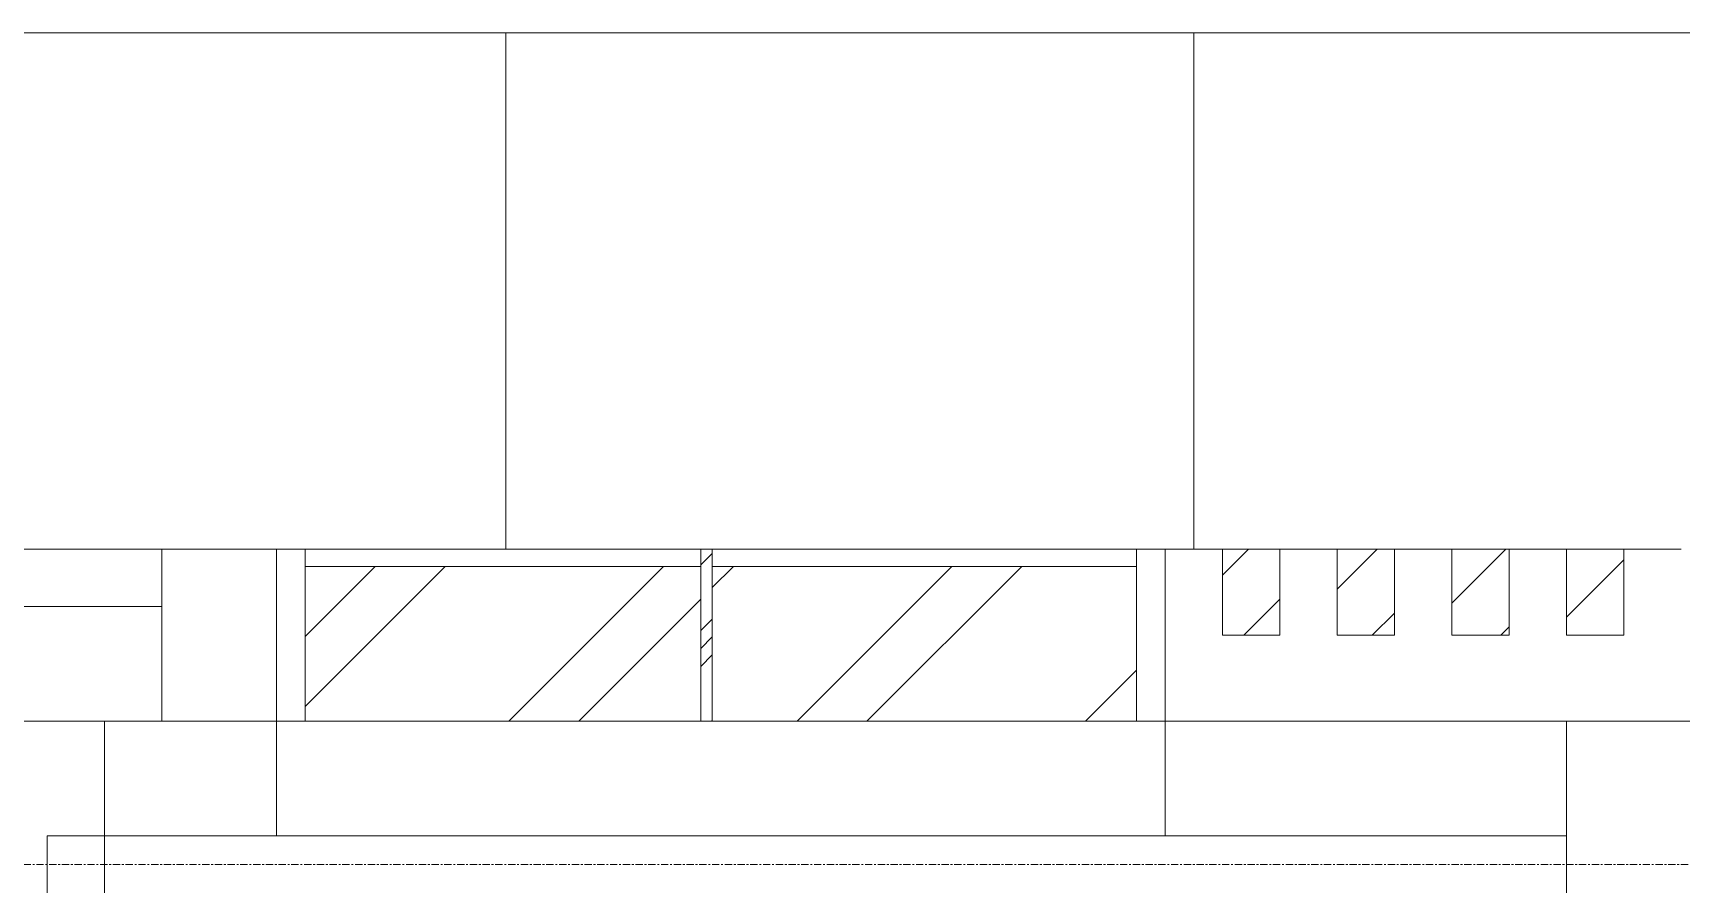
# Model space of a CAD drawing. Header units: millimetres. Extents: x 147592 to 201688, y -27981 to 8299.
# Drawn here: x 165375 to 168250, y -34 to 1450 of the extents above; entities that cross this region are included whole.
import ezdxf

# ---------------------------------------------------------------- set-up
doc = ezdxf.new("R2010")
doc.units = ezdxf.units.MM
doc.linetypes.add('轴网线', pattern=[22.24, 12.7, -3.18, 3.18, -3.18])
for name, color, linetype, lineweight in [('A-DETL-____-OTLN', 7, 'Continuous', 5), ('A-GLAZ-CWMG-MCUT', 7, 'Continuous', 13), ('A-GLAZ-CWMG-OTLN', 7, 'Continuous', 5), ('A-WALL-____-MCUT', 7, 'Continuous', 13), ('I-WALL-____-OTLN', 7, 'Continuous', 13), ('S-COLS-____-MCUT', 7, 'Continuous', 5), ('S-GRID-____-OTLN', 7, 'Continuous', 5)]:
    doc.layers.add(name, color=color, linetype=linetype, lineweight=lineweight)
doc.layers.add('A-FLOR-____-OTLN', color=7, linetype='Continuous', lineweight=13, true_color=0x007f00)
pattern_1 = [(45, (0, 0), (-251.4472, 251.4472), []), (45, (0, 381), (-251.4472, 251.4472), [])]

# ---------------------------------------------------------------- blocks, each defined once
blk = doc.blocks.new('矩形竖梃 - 50_300mm 长方形-2021528-二层给排水_消防平面图')
at = {"layer": 'A-GLAZ-CWMG-OTLN', "true_color": 0x8b8b8b}
h = blk.add_hatch(dxfattribs=at)
h.set_pattern_fill('FP_121', color=252, style=0, pattern_type=2)
h.set_pattern_definition(pattern_1)
h.paths.add_polyline_path([(166266.3, 250), (166540, 250.1), (166540, 520), (165850, 520), (165850, 250), (165905, 250)], flags=0)
at = {"layer": 'A-GLAZ-CWMG-OTLN', "color": 251, "true_color": 0x515151}
blk.add_line((166540, 250), (165850, 250), dxfattribs=at)
blk = doc.blocks.new('矩形竖梃 - 50_300mm 长方形-V118-二层给排水_消防平面图')
at = {"layer": 'A-GLAZ-CWMG-MCUT', "color": 251, "lineweight": 5, "true_color": 0x515151}
for p, q in [((-50, 300), (0, 300)), ((-50, 0), (-50, 300)), ((0, 300), (0, 0)), ((0, 0), (-50, 0))]:
    blk.add_line(p, q, dxfattribs=at)
blk = doc.blocks.new('矩形竖梃 - 50_300mm 长方形-V119-二层给排水_消防平面图')
at = {"layer": 'A-GLAZ-CWMG-MCUT', "color": 251, "lineweight": 5, "true_color": 0x515151}
for p, q in [((0, 300), (-50, 300)), ((-50, 300), (-50, 0)), ((0, 0), (0, 300)), ((-50, 0), (0, 0))]:
    blk.add_line(p, q, dxfattribs=at)
blk = doc.blocks.new('矩形竖梃 - 30mm 正方形-2021529-二层给排水_消防平面图')
at = {"layer": 'A-GLAZ-CWMG-OTLN', "color": 251, "true_color": 0x515151}
for p, q in [((165850, 550), (166540, 550)), ((166540, 520), (165850, 520))]:
    blk.add_line(p, q, dxfattribs=at)
blk = doc.blocks.new('矩形竖梃 - 50_300mm 长方形-2021531-二层给排水_消防平面图')
at = {"layer": 'A-GLAZ-CWMG-OTLN', "true_color": 0x8b8b8b}
h = blk.add_hatch(dxfattribs=at)
h.set_pattern_fill('FP_122', color=252, style=0, pattern_type=2)
h.set_pattern_definition(pattern_1)
h.paths.add_polyline_path([(166989.1, 250), (167300, 250.1), (167300, 520), (166560, 520), (166560, 250), (166627.7, 250)], flags=0)
at = {"layer": 'A-GLAZ-CWMG-OTLN', "color": 251, "true_color": 0x515151}
blk.add_line((167300, 250), (166560, 250), dxfattribs=at)
blk = doc.blocks.new('矩形竖梃 - 30mm 正方形-2021532-二层给排水_消防平面图')
at = {"layer": 'A-GLAZ-CWMG-OTLN', "color": 251, "true_color": 0x515151}
for p, q in [((166560, 550), (167300, 550)), ((167300, 520), (166560, 520))]:
    blk.add_line(p, q, dxfattribs=at)
blk = doc.blocks.new('矩形竖梃 - 100_100mm 木色铝方通-1971213-二层给排水_消防平面图')
at = {"layer": 'A-GLAZ-CWMG-OTLN', "true_color": 0x515151}
h = blk.add_hatch(dxfattribs=at)
h.set_pattern_fill('FP_134', color=251, style=0, pattern_type=2)
h.set_pattern_definition([(315, (-167500.01, 549.98), (70.71068, 70.71068), [])])
h.paths.add_polyline_path([(50, 150), (50, 0), (-50, 0), (-50, 150)], flags=0)
at = {"layer": 'A-GLAZ-CWMG-MCUT', "color": 251, "lineweight": 5, "true_color": 0x515151}
for p, q in [((-50, 150), (50, 150)), ((-50, 0), (-50, 150)), ((50, 150), (50, 0)), ((50, 0), (-50, 0))]:
    blk.add_line(p, q, dxfattribs=at)
blk = doc.blocks.new('矩形竖梃 - 100_100mm 木色铝方通-V166-二层给排水_消防平面图')
at = {"layer": 'A-GLAZ-CWMG-OTLN', "true_color": 0x515151}
h = blk.add_hatch(dxfattribs=at)
h.set_pattern_fill('FP_135', color=251, style=0, pattern_type=2)
h.set_pattern_definition([(315, (-167700.01, 549.98), (70.71068, 70.71068), [])])
h.paths.add_polyline_path([(50, 150), (50, 0), (-50, 0), (-50, 150)], flags=0)
at = {"layer": 'A-GLAZ-CWMG-MCUT', "color": 251, "lineweight": 5, "true_color": 0x515151}
for p, q in [((-50, 150), (50, 150)), ((-50, 0), (-50, 150)), ((50, 150), (50, 0)), ((50, 0), (-50, 0))]:
    blk.add_line(p, q, dxfattribs=at)
blk = doc.blocks.new('矩形竖梃 - 100_100mm 木色铝方通-V167-二层给排水_消防平面图')
at = {"layer": 'A-GLAZ-CWMG-OTLN', "true_color": 0x515151}
h = blk.add_hatch(dxfattribs=at)
h.set_pattern_fill('FP_136', color=251, style=0, pattern_type=2)
h.set_pattern_definition([(315, (-167900.01, 549.98), (70.71068, 70.71068), [])])
h.paths.add_polyline_path([(50, 150), (50, 0), (-50, 0), (-50, 150)], flags=0)
at = {"layer": 'A-GLAZ-CWMG-MCUT', "color": 251, "lineweight": 5, "true_color": 0x515151}
for p, q in [((-50, 150), (50, 150)), ((-50, 0), (-50, 150)), ((50, 150), (50, 0)), ((50, 0), (-50, 0))]:
    blk.add_line(p, q, dxfattribs=at)
blk = doc.blocks.new('矩形竖梃 - 100_100mm 木色铝方通-V168-二层给排水_消防平面图')
at = {"layer": 'A-GLAZ-CWMG-OTLN', "true_color": 0x515151}
h = blk.add_hatch(dxfattribs=at)
h.set_pattern_fill('FP_137', color=251, style=0, pattern_type=2)
h.set_pattern_definition([(315, (-168100.01, 549.98), (70.71068, 70.71068), [])])
h.paths.add_polyline_path([(50, 150), (50, 0), (-50, 0), (-50, 150), (-26.8, 150)], flags=0)
at = {"layer": 'A-GLAZ-CWMG-MCUT', "color": 251, "lineweight": 5, "true_color": 0x515151}
for p, q in [((-50, 150), (50, 150)), ((-50, 0), (-50, 150)), ((50, 150), (50, 0)), ((50, 0), (-50, 0))]:
    blk.add_line(p, q, dxfattribs=at)
blk = doc.blocks.new('矩形竖梃 - TJ隐框 20_250-1986348-二层给排水_消防平面图')
at = {"layer": 'A-GLAZ-CWMG-OTLN', "true_color": 0x515151}
h = blk.add_hatch(dxfattribs=at)
h.set_pattern_fill('FP_168', color=251, style=0, pattern_type=2)
h.set_pattern_definition([(315, (-166550.01, 549.98), (88.38835, 88.38835), []), (315, (-166518.76, 549.98), (176.776695, 0), []), (315, (-166581.26, 549.98), (176.776695, 0), [])])
h.paths.add_polyline_path([(10, 300), (10, 0), (-10, 0), (-10, 300)], flags=0)
at = {"layer": 'A-GLAZ-CWMG-MCUT', "color": 251, "lineweight": 5, "true_color": 0x515151}
for p, q in [((-10, 300), (10, 300)), ((-10, 0), (-10, 300)), ((10, 300), (10, 0)), ((10, 0), (-10, 0))]:
    blk.add_line(p, q, dxfattribs=at)
blk = doc.blocks.new('YXQH_AR_B9-20_rvt-1-二层给排水_消防平面图')
at = {"layer": 'A-DETL-____-OTLN', "color": 173, "true_color": 0x5151ff}
blk.add_line((165000, 1450), (177900, 1450), dxfattribs=at)
at = {"layer": 'A-DETL-____-OTLN', "color": 251, "true_color": 0x515151}
for p, q in [((166200, 1450), (166200, 550)), ((167400, 1450), (167400, 550)), ((167400, 1450), (167400, 550))]:
    blk.add_line(p, q, dxfattribs=at)
at = {"layer": 'A-WALL-____-MCUT', "color": 251, "lineweight": 5, "true_color": 0x515151}
for p, q in [((165600, 550), (165200, 550)), ((165800, 550), (165600, 550)), ((165600, 450), (165600, 550)), ((165800, 50), (165800, 550)), ((165200, 450), (165600, 450)), ((165600, 450), (165600, 250)), ((165600, 250), (165200, 250)), ((174650, 250), (167350, 250)), ((167350, 250), (167350, 50)), ((165400, 50), (165600, 50)), ((165400, -1450), (165400, 50)), ((165600, 50), (165800, 50)), ((167350, 50), (168050, 50)), ((168050, 50), (168050, -1450))]:
    blk.add_line(p, q, dxfattribs=at)
at = {"layer": 'S-GRID-____-OTLN', "color": 173, "linetype": '轴网线', "true_color": 0x5151ff}
blk.add_line((199020.5, 0), (148525.8, 0), dxfattribs=at)
at = {"color": 251, "lineweight": 5, "true_color": 0x515151, "rotation": 180}
blk.add_blockref('矩形竖梃 - 50_300mm 长方形-V119-二层给排水_消防平面图', (165800, 550), dxfattribs=at)
at = {"color": 251, "lineweight": 5, "true_color": 0x515151}
for name in ['矩形竖梃 - 30mm 正方形-2021529-二层给排水_消防平面图', '矩形竖梃 - 30mm 正方形-2021532-二层给排水_消防平面图', '矩形竖梃 - 50_300mm 长方形-2021528-二层给排水_消防平面图', '矩形竖梃 - 50_300mm 长方形-2021531-二层给排水_消防平面图']:
    blk.add_blockref(name, (0, 0), dxfattribs=at)
at = {"color": 251, "lineweight": 5, "true_color": 0x515151, "extrusion": (0, 0, -1), "rotation": 180}
for name, p in [('矩形竖梃 - TJ隐框 20_250-1986348-二层给排水_消防平面图', (-166550, 550)), ('矩形竖梃 - 50_300mm 长方形-V118-二层给排水_消防平面图', (-167350, 550)), ('矩形竖梃 - 100_100mm 木色铝方通-1971213-二层给排水_消防平面图', (-167500, 550)), ('矩形竖梃 - 100_100mm 木色铝方通-V166-二层给排水_消防平面图', (-167700, 550)), ('矩形竖梃 - 100_100mm 木色铝方通-V167-二层给排水_消防平面图', (-167900, 550)), ('矩形竖梃 - 100_100mm 木色铝方通-V168-二层给排水_消防平面图', (-168100, 550))]:
    blk.add_blockref(name, p, dxfattribs=at)
blk = doc.blocks.new('YXQH_ST_B9-20_rvt-1-二层给排水_消防平面图')
at = {"layer": 'A-FLOR-____-OTLN', "color": 95, "lineweight": 18, "true_color": 0x51a751}
for p, q in [((165800, 550), (165000, 550)), ((167450, 550), (167350.4, 550)), ((167650, 550), (167550, 550)), ((167850, 550), (167750, 550)), ((168050, 550), (167950, 550)), ((168250, 550), (168150, 550)), ((165500, 250), (165800, 250)), ((166989.1, 250), (167350, 250)), ((167350.4, 250), (168050, 250))]:
    blk.add_line(p, q, dxfattribs=at)
at = {"layer": 'I-WALL-____-OTLN', "color": 251, "lineweight": 18, "true_color": 0x515151}
for p, q in [((165500, 250), (165800, 250)), ((166989.1, 250), (167350, 250)), ((167350.4, 250), (168050, 250)), ((165800, 50), (165500, 50)), ((167350, 50), (165800, 50)), ((168050, 50), (167350.4, 50))]:
    blk.add_line(p, q, dxfattribs=at)
at = {"layer": 'S-COLS-____-MCUT', "color": 251, "lineweight": 18, "true_color": 0x515151}
for p, q in [((165500, 250), (165200, 250)), ((165500, 50), (165500, 250)), ((168250, 250), (168050, 250)), ((168050, 250), (168050, -150)), ((165500, -250), (165500, 50))]:
    blk.add_line(p, q, dxfattribs=at)

msp = doc.modelspace()

# ---------------------------------------------------------------- block references
at = {"lineweight": 5}
for name in ['YXQH_AR_B9-20_rvt-1-二层给排水_消防平面图', 'YXQH_ST_B9-20_rvt-1-二层给排水_消防平面图']:
    msp.add_blockref(name, (0, 0), dxfattribs=at)

doc.saveas('drawing.dxf')
